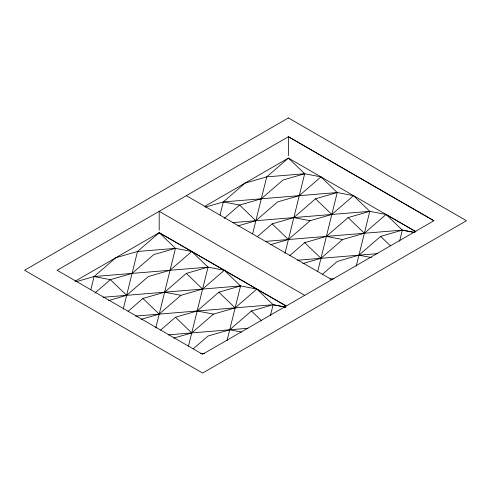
<?xml version="1.0" encoding="UTF-8"?>
<svg xmlns="http://www.w3.org/2000/svg" width="491" height="491" viewBox="0 0 491 491"><rect width="100%" height="100%" fill="white"/><g stroke="black" fill="none" stroke-linecap="round" stroke-linejoin="round"><path stroke-width="0.74" d="M90.841 289.69L94.1 276.537L115.796 257.744L137.498 251.478L175.471 248.348L191.748 251.478L208.024 267.141L224.295 270.271L240.572 285.928L256.848 289.064L286.063 305.948L159.194 232.685L75.031 281.282M123.21 309.213L137.498 251.478L159.194 232.685L256.848 289.064L273.119 304.721L285.688 307.151M155.764 328.006L175.471 248.348L159.194 232.685M220.06 215.083L223.319 201.93L245.015 183.137L266.717 176.877L304.69 173.74L320.967 176.877L337.237 192.533L353.514 195.67L369.791 211.326L386.067 214.457L415.951 231.727L288.413 158.084L204.907 206.294M188.489 346.063L208.024 267.141L94.1 276.537L76.013 281.754M252.613 233.876L266.717 176.877L288.413 158.084L304.69 173.74L284.983 253.399M227.008 340.742L240.572 285.928L103.104 297.27M270.406 315.682L273.119 304.721L285.694 307.145M317.708 271.462L337.237 192.533L223.319 201.93L205.232 207.153M356.227 266.14L369.791 211.326L232.323 222.662M399.625 241.081L402.338 230.119L386.067 214.457L364.365 233.25L342.663 239.516L320.967 258.309L302.879 263.526M94.953 293.017L110.371 279.667L132.073 273.401L153.775 254.608L175.471 248.348M108.566 300.547L126.647 295.324L148.35 276.537L170.046 270.271L191.748 251.478M224.172 218.415L239.59 205.06L261.292 198.8L282.988 180.007L304.69 173.74M128.077 311.319L142.924 298.46L164.62 292.194L186.322 273.401L208.024 267.141M237.785 225.946L255.866 220.723L277.568 201.93L299.264 195.67L320.967 176.877M141.113 319.34L159.194 314.117L180.897 295.324L202.599 289.064L224.295 270.271M257.296 236.711L272.143 223.853L293.839 217.593L315.541 198.8L337.237 192.533M160.625 330.112L175.471 317.254L197.173 310.987L218.869 292.194L240.572 285.928M270.332 244.733L288.413 239.516L310.116 220.723L331.818 214.457L353.514 195.67M173.661 338.133L191.748 332.91L213.444 314.117L235.146 307.857L256.848 289.064M289.843 255.504L304.69 242.646L326.392 236.386L348.088 217.593L369.791 211.326M193.172 348.898L208.024 336.04L229.72 329.78L251.423 310.987L273.119 304.721L135.651 316.063M322.391 274.297L337.237 261.439L358.939 255.173L380.642 236.386L402.338 230.119L414.913 232.538L402.338 230.119L265.631 241.394M433.903 220.729L202.599 354.287L57.097 270.271L288.413 136.725L433.903 220.729L288.401 136.725L288.413 155.592M297.423 260.248L377.168 253.675M329.97 279.041L333.77 278.728M168.204 334.856L247.949 328.276M200.751 353.643L204.551 353.33M223.319 201.93L239.59 205.06L255.866 220.723M293.839 217.593L310.116 220.723M326.392 236.386L342.663 239.516M358.939 255.173L371.515 257.597M94.1 276.537L110.371 279.667L126.647 295.324M164.62 292.194L180.897 295.324M197.173 310.987L213.444 314.117M229.72 329.78L241.566 332.063M186.316 195.663L331.818 279.68M304.678 295.337L159.194 211.326L159.194 230.199M380.642 236.386L390.406 245.782M348.088 217.593L364.365 233.25M315.541 198.8L331.818 214.457M304.69 242.646L320.967 258.309M272.143 223.853L288.413 239.516M251.423 310.987L261.728 320.905M218.869 292.194L235.146 307.857M186.322 273.401L202.599 289.064M175.471 317.254L191.748 332.91M142.924 298.46L159.194 314.117M288.401 117.938L24.55 270.271L202.599 373.062L466.45 220.729L288.401 117.938"/></g></svg>
